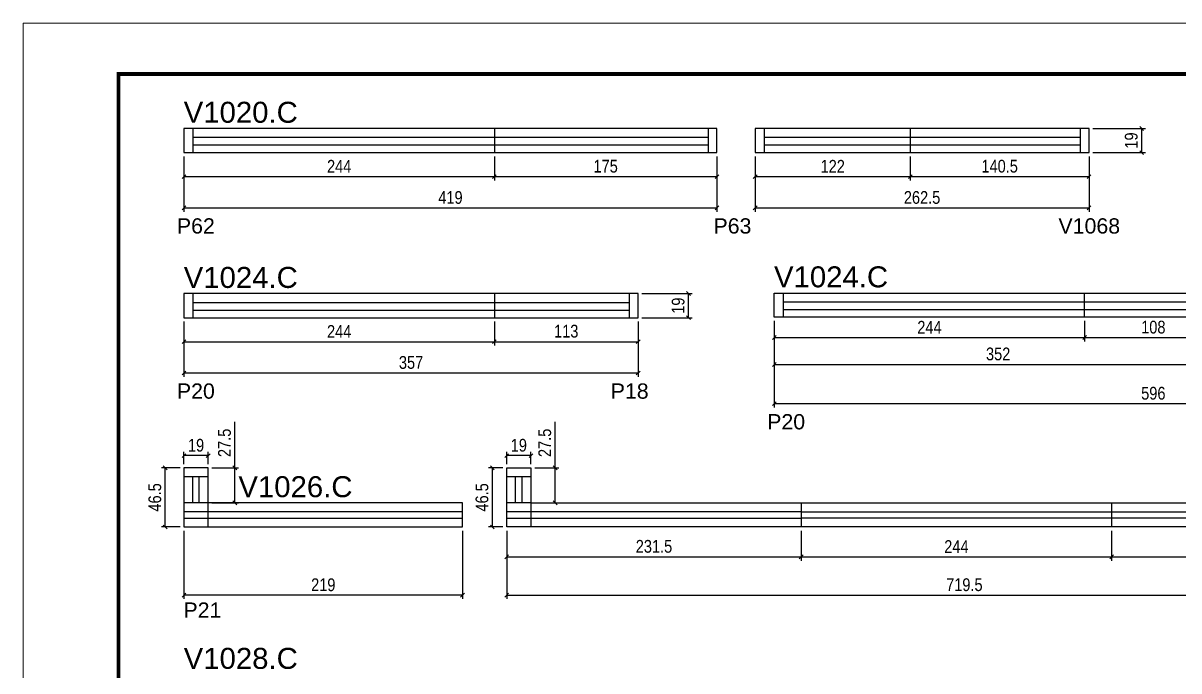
# Model space of a CAD drawing. Extents: x 1959 to 8212, y 239 to 4735.
# Drawn here: x 1959 to 2867, y 1929 to 2438 of the extents above; entities that cross this region are included whole.
import ezdxf

# ---------------------------------------------------------------- set-up
doc = ezdxf.new("R2010")
doc.units = 0
doc.linetypes.add('DASHED', pattern=[0.75, 0.5, -0.25])
for name, color, linetype in [('5', 5, 'Continuous'), ('COTA', 241, 'Continuous'), ('NOMENCLATURA', 7, 'Continuous'), ('Painéis', 200, 'Continuous'), ('SARR_2.2x7', 40, 'Continuous')]:
    doc.layers.add(name, color=color, linetype=linetype)
doc.layers.add('Folhas', color=255, linetype='Continuous', lineweight=9)
doc.layers.add('SARRAFO DE PRESSAO', color=251, linetype='DASHED', lineweight=9)
doc.styles.add('COTA TECNICA', font='techl___.ttf', dxfattribs={"height": 10})
doc.styles.add('COTA TECNICA-50', font='techl___.ttf', dxfattribs={"height": 10})
doc.styles.get("Standard").update_dxf_attribs({"font": 'arial.ttf'})
doc.dimstyles.new('COTA PAINEL-50', dxfattribs={"dimtxt": 10, "dimasz": 3, "dimexe": 3, "dimexo": 3, "dimgap": 3, "dimtad": 1, "dimdec": 1, "dimzin": 12, "dimdsep": 46, "dimtxsty": 'COTA TECNICA-50', "dimblk1": 'OBLIQUE', "dimblk2": 'OBLIQUE', "dimsah": 1, "dimcen": 0.9, "dimclrd": 4, "dimclre": 4, "dimclrt": 240, "dimadec": 1, "dimazin": 3, "dimtfac": 1, "dimtdec": 1, "dimtmove": 0, "dimatfit": 3, "dimfxl": 1, "dimtolj": 1, "dimtzin": 12, "dimarcsym": 0})
doc.dimstyles.new('PAINEL', dxfattribs={"dimtxt": 10, "dimasz": 3, "dimexe": 3, "dimexo": 3, "dimgap": 3, "dimtad": 1, "dimdec": 1, "dimzin": 12, "dimdsep": 46, "dimtxsty": 'COTA TECNICA', "dimblk1": 'OBLIQUE', "dimblk2": 'OBLIQUE', "dimsah": 1, "dimcen": 0.9, "dimclrd": 4, "dimclre": 4, "dimclrt": 240, "dimadec": 1, "dimazin": 3, "dimtfac": 1, "dimtdec": 1, "dimtmove": 0, "dimatfit": 3, "dimfxl": 1, "dimtolj": 1, "dimtzin": 12, "dimarcsym": 0})

# ---------------------------------------------------------------- blocks, each defined once
blk = doc.blocks.new('9999999999')
at = {"layer": 'Folhas'}
blk.add_lwpolyline([(98138.98, 34190.21), (99623.98, 34190.21), (99623.98, 35240.21), (98138.98, 35240.21)], close=True, dxfattribs=at)
at = {"layer": 'Folhas', "color": 30, "const_width": 3}
blk.add_lwpolyline([(98213.98, 34230.21), (99583.98, 34230.21), (99583.98, 35200.21), (98213.98, 35200.21)], close=True, dxfattribs=at)
blk = doc.blocks.new('_Oblique')
at = {"color": 0, "linetype": 'ByBlock', "lineweight": -2}
blk.add_line((-0.5, -0.5), (0.5, 0.5), dxfattribs=at)
blk = doc.blocks.new('*D96')
at = {"layer": 'COTA', "color": 4, "lineweight": -2, "transparency": 16777216}
for p, q in [((2085.23, 2039.04), (2085.23, 1985.48)), ((2304.23, 2039.04), (2304.23, 1985.48)), ((2304.23, 1988.48), (2085.23, 1988.48))]:
    blk.add_line(p, q, dxfattribs=at)
at = {"layer": 'Defpoints', "color": 0, "transparency": 16777216}
for p in [(2085.23, 2042.04), (2304.23, 2042.04), (2085.23, 1988.48)]:
    blk.add_point(p, dxfattribs=at)
at = {"layer": 'COTA', "color": 4, "lineweight": -2, "transparency": 16777216, "xscale": 3, "yscale": 3, "zscale": 3, "rotation": 180}
blk.add_blockref('_Oblique', (2085.23, 1988.48), dxfattribs=at)
at = {"layer": 'COTA', "color": 4, "lineweight": -2, "transparency": 16777216, "xscale": 3, "yscale": 3, "zscale": 3}
blk.add_blockref('_Oblique', (2304.23, 1988.48), dxfattribs=at)
at = {"layer": 'COTA', "color": 240, "transparency": 16777216, "insert": (2194.73, 1996.57), "char_height": 10, "attachment_point": 5, "style": 'COTA TECNICA'}
blk.add_mtext('\\A1;219', dxfattribs=at)
blk = doc.blocks.new('*D97')
at = {"layer": 'COTA', "color": 4, "lineweight": -2, "transparency": 16777216}
for p, q in [((2082.23, 2088.54), (2067.44, 2088.54)), ((2070.44, 2042.04), (2070.44, 2088.54)), ((2082.23, 2042.04), (2067.44, 2042.04))]:
    blk.add_line(p, q, dxfattribs=at)
at = {"layer": 'Defpoints', "color": 0, "transparency": 16777216}
for p in [(2070.44, 2088.54), (2085.23, 2088.54), (2085.23, 2042.04)]:
    blk.add_point(p, dxfattribs=at)
at = {"layer": 'COTA', "color": 4, "lineweight": -2, "transparency": 16777216, "xscale": 3, "yscale": 3, "zscale": 3}
for p, rotation in [((2070.44, 2088.54), 90), ((2070.44, 2042.04), 270)]:
    blk.add_blockref('_Oblique', p, dxfattribs=dict(at, rotation=rotation))
at = {"layer": 'COTA', "color": 240, "transparency": 16777216, "insert": (2062.34, 2065.29), "char_height": 10, "attachment_point": 5, "rotation": 90, "style": 'COTA TECNICA'}
blk.add_mtext('\\A1;46.5', dxfattribs=at)
blk = doc.blocks.new('*D98')
at = {"layer": 'COTA', "color": 4, "lineweight": -2, "transparency": 16777216}
for p, q in [((2338.97, 2039.04), (2338.97, 1985.48)), ((3058.47, 2039.04), (3058.47, 1985.48)), ((2338.97, 1988.48), (3058.47, 1988.48))]:
    blk.add_line(p, q, dxfattribs=at)
at = {"layer": 'Defpoints', "color": 0, "transparency": 16777216}
for p in [(2338.97, 2042.04), (3058.47, 2042.04), (3058.47, 1988.48)]:
    blk.add_point(p, dxfattribs=at)
at = {"layer": 'COTA', "color": 4, "lineweight": -2, "transparency": 16777216, "xscale": 3, "yscale": 3, "zscale": 3, "rotation": 180}
blk.add_blockref('_Oblique', (2338.97, 1988.48), dxfattribs=at)
at = {"layer": 'COTA', "color": 4, "lineweight": -2, "transparency": 16777216, "xscale": 3, "yscale": 3, "zscale": 3}
blk.add_blockref('_Oblique', (3058.47, 1988.48), dxfattribs=at)
at = {"layer": 'COTA', "color": 240, "transparency": 16777216, "insert": (2698.72, 1996.62), "char_height": 10, "attachment_point": 5, "style": 'COTA TECNICA'}
blk.add_mtext('\\A1;719.5', dxfattribs=at)
blk = doc.blocks.new('*D99')
at = {"layer": 'COTA', "color": 4, "lineweight": -2, "transparency": 16777216}
for p, q in [((2085.23, 2091.54), (2085.23, 2101.13)), ((2104.23, 2091.54), (2104.23, 2101.13)), ((2104.23, 2098.13), (2085.23, 2098.13))]:
    blk.add_line(p, q, dxfattribs=at)
at = {"layer": 'Defpoints', "color": 0, "transparency": 16777216}
for p in [(2085.23, 2098.13), (2085.23, 2088.54), (2104.23, 2088.54)]:
    blk.add_point(p, dxfattribs=at)
at = {"layer": 'COTA', "color": 4, "lineweight": -2, "transparency": 16777216, "xscale": 3, "yscale": 3, "zscale": 3, "rotation": 180}
blk.add_blockref('_Oblique', (2085.23, 2098.13), dxfattribs=at)
at = {"layer": 'COTA', "color": 4, "lineweight": -2, "transparency": 16777216, "xscale": 3, "yscale": 3, "zscale": 3}
blk.add_blockref('_Oblique', (2104.23, 2098.13), dxfattribs=at)
at = {"layer": 'COTA', "color": 240, "transparency": 16777216, "insert": (2094.73, 2106.22), "char_height": 10, "attachment_point": 5, "style": 'COTA TECNICA'}
blk.add_mtext('\\A1;19', dxfattribs=at)
blk = doc.blocks.new('*D100')
at = {"layer": 'COTA', "color": 4, "lineweight": -2, "transparency": 16777216}
for p, q in [((2125.21, 2088.54), (2125.21, 2124.8)), ((2107.23, 2088.54), (2128.21, 2088.54)), ((2125.21, 2061.04), (2125.21, 2088.54)), ((2107.23, 2061.04), (2128.21, 2061.04))]:
    blk.add_line(p, q, dxfattribs=at)
at = {"layer": 'Defpoints', "color": 0, "transparency": 16777216}
for p in [(2104.23, 2088.54), (2125.21, 2088.54), (2104.23, 2061.04)]:
    blk.add_point(p, dxfattribs=at)
at = {"layer": 'COTA', "color": 4, "lineweight": -2, "transparency": 16777216, "xscale": 3, "yscale": 3, "zscale": 3}
for p, rotation in [((2125.21, 2088.54), 90), ((2125.21, 2061.04), 270)]:
    blk.add_blockref('_Oblique', p, dxfattribs=dict(at, rotation=rotation))
at = {"layer": 'COTA', "color": 240, "transparency": 16777216, "insert": (2117.11, 2108.17), "char_height": 10, "attachment_point": 5, "rotation": 90, "style": 'COTA TECNICA'}
blk.add_mtext('\\A1;27.5', dxfattribs=at)
blk = doc.blocks.new('*D101')
at = {"layer": 'COTA', "color": 4, "lineweight": -2, "transparency": 16777216}
for p, q in [((2338.97, 2091.54), (2338.97, 2101.13)), ((2357.97, 2091.54), (2357.97, 2101.13)), ((2357.97, 2098.13), (2338.97, 2098.13))]:
    blk.add_line(p, q, dxfattribs=at)
at = {"layer": 'Defpoints', "color": 0, "transparency": 16777216}
for p in [(2338.97, 2098.13), (2338.97, 2088.54), (2357.97, 2088.54)]:
    blk.add_point(p, dxfattribs=at)
at = {"layer": 'COTA', "color": 4, "lineweight": -2, "transparency": 16777216, "xscale": 3, "yscale": 3, "zscale": 3, "rotation": 180}
blk.add_blockref('_Oblique', (2338.97, 2098.13), dxfattribs=at)
at = {"layer": 'COTA', "color": 4, "lineweight": -2, "transparency": 16777216, "xscale": 3, "yscale": 3, "zscale": 3}
blk.add_blockref('_Oblique', (2357.97, 2098.13), dxfattribs=at)
at = {"layer": 'COTA', "color": 240, "transparency": 16777216, "insert": (2348.47, 2106.22), "char_height": 10, "attachment_point": 5, "style": 'COTA TECNICA'}
blk.add_mtext('\\A1;19', dxfattribs=at)
blk = doc.blocks.new('*D102')
at = {"layer": 'COTA', "color": 4, "lineweight": -2, "transparency": 16777216}
for p, q in [((2377.03, 2088.54), (2377.03, 2124.8)), ((2360.97, 2088.54), (2380.03, 2088.54)), ((2377.03, 2061.04), (2377.03, 2088.54)), ((2360.97, 2061.04), (2380.03, 2061.04))]:
    blk.add_line(p, q, dxfattribs=at)
at = {"layer": 'Defpoints', "color": 0, "transparency": 16777216}
for p in [(2357.97, 2088.54), (2377.03, 2088.54), (2357.97, 2061.04)]:
    blk.add_point(p, dxfattribs=at)
at = {"layer": 'COTA', "color": 4, "lineweight": -2, "transparency": 16777216, "xscale": 3, "yscale": 3, "zscale": 3}
for p, rotation in [((2377.03, 2088.54), 90), ((2377.03, 2061.04), 270)]:
    blk.add_blockref('_Oblique', p, dxfattribs=dict(at, rotation=rotation))
at = {"layer": 'COTA', "color": 240, "transparency": 16777216, "insert": (2368.92, 2108.17), "char_height": 10, "attachment_point": 5, "rotation": 90, "style": 'COTA TECNICA'}
blk.add_mtext('\\A1;27.5', dxfattribs=at)
blk = doc.blocks.new('*D103')
at = {"layer": 'COTA', "color": 4, "lineweight": -2, "transparency": 16777216}
for p, q in [((2338.97, 2039.04), (2338.97, 2015.56)), ((2570.47, 2039.04), (2570.47, 2015.56)), ((2338.97, 2018.56), (2570.47, 2018.56))]:
    blk.add_line(p, q, dxfattribs=at)
at = {"layer": 'Defpoints', "color": 0, "transparency": 16777216}
for p in [(2338.97, 2042.04), (2570.47, 2042.04), (2570.47, 2018.56)]:
    blk.add_point(p, dxfattribs=at)
at = {"layer": 'COTA', "color": 4, "lineweight": -2, "transparency": 16777216, "xscale": 3, "yscale": 3, "zscale": 3, "rotation": 180}
blk.add_blockref('_Oblique', (2338.97, 2018.56), dxfattribs=at)
at = {"layer": 'COTA', "color": 4, "lineweight": -2, "transparency": 16777216, "xscale": 3, "yscale": 3, "zscale": 3}
blk.add_blockref('_Oblique', (2570.47, 2018.56), dxfattribs=at)
at = {"layer": 'COTA', "color": 240, "transparency": 16777216, "insert": (2454.72, 2026.77), "char_height": 10, "attachment_point": 5, "style": 'COTA TECNICA'}
blk.add_mtext('\\A1;231.5', dxfattribs=at)
blk = doc.blocks.new('*D104')
at = {"layer": 'COTA', "color": 4, "lineweight": -2, "transparency": 16777216}
for p, q in [((2570.47, 2039.04), (2570.47, 2015.56)), ((2814.47, 2039.04), (2814.47, 2015.56)), ((2570.47, 2018.56), (2814.47, 2018.56))]:
    blk.add_line(p, q, dxfattribs=at)
at = {"layer": 'Defpoints', "color": 0, "transparency": 16777216}
for p in [(2570.47, 2042.04), (2814.47, 2042.04), (2814.47, 2018.56)]:
    blk.add_point(p, dxfattribs=at)
at = {"layer": 'COTA', "color": 4, "lineweight": -2, "transparency": 16777216, "xscale": 3, "yscale": 3, "zscale": 3, "rotation": 180}
blk.add_blockref('_Oblique', (2570.47, 2018.56), dxfattribs=at)
at = {"layer": 'COTA', "color": 4, "lineweight": -2, "transparency": 16777216, "xscale": 3, "yscale": 3, "zscale": 3}
blk.add_blockref('_Oblique', (2814.47, 2018.56), dxfattribs=at)
at = {"layer": 'COTA', "color": 240, "transparency": 16777216, "insert": (2692.47, 2026.63), "char_height": 10, "attachment_point": 5, "style": 'COTA TECNICA'}
blk.add_mtext('\\A1;244', dxfattribs=at)
blk = doc.blocks.new('*D105')
at = {"layer": 'COTA', "color": 4, "lineweight": -2, "transparency": 16777216}
for p, q in [((2814.47, 2039.04), (2814.47, 2015.56)), ((3058.47, 2039.04), (3058.47, 2015.56)), ((2814.47, 2018.56), (3058.47, 2018.56))]:
    blk.add_line(p, q, dxfattribs=at)
at = {"layer": 'Defpoints', "color": 0, "transparency": 16777216}
for p in [(2814.47, 2042.04), (3058.47, 2042.04), (3058.47, 2018.56)]:
    blk.add_point(p, dxfattribs=at)
at = {"layer": 'COTA', "color": 4, "lineweight": -2, "transparency": 16777216, "xscale": 3, "yscale": 3, "zscale": 3, "rotation": 180}
blk.add_blockref('_Oblique', (2814.47, 2018.56), dxfattribs=at)
at = {"layer": 'COTA', "color": 4, "lineweight": -2, "transparency": 16777216, "xscale": 3, "yscale": 3, "zscale": 3}
blk.add_blockref('_Oblique', (3058.47, 2018.56), dxfattribs=at)
at = {"layer": 'COTA', "color": 240, "transparency": 16777216, "insert": (2936.47, 2026.63), "char_height": 10, "attachment_point": 5, "style": 'COTA TECNICA'}
blk.add_mtext('\\A1;244', dxfattribs=at)
blk = doc.blocks.new('*D107')
at = {"layer": 'COTA', "color": 4, "lineweight": -2, "transparency": 16777216}
for p, q in [((2335.97, 2088.54), (2324.64, 2088.54)), ((2327.64, 2088.54), (2327.64, 2042.04)), ((2335.97, 2042.04), (2324.64, 2042.04))]:
    blk.add_line(p, q, dxfattribs=at)
at = {"layer": 'Defpoints', "color": 0, "transparency": 16777216}
for p in [(2338.97, 2088.54), (2327.64, 2042.04), (2338.97, 2042.04)]:
    blk.add_point(p, dxfattribs=at)
at = {"layer": 'COTA', "color": 4, "lineweight": -2, "transparency": 16777216, "xscale": 3, "yscale": 3, "zscale": 3}
for p, rotation in [((2327.64, 2088.54), 90), ((2327.64, 2042.04), 270)]:
    blk.add_blockref('_Oblique', p, dxfattribs=dict(at, rotation=rotation))
at = {"layer": 'COTA', "color": 240, "transparency": 16777216, "insert": (2319.53, 2065.29), "char_height": 10, "attachment_point": 5, "rotation": 90, "style": 'COTA TECNICA'}
blk.add_mtext('\\A1;46.5', dxfattribs=at)
blk = doc.blocks.new('*D269')
at = {"layer": 'COTA', "color": 4, "linetype": 'ByBlock', "lineweight": -2, "transparency": 16777216}
for p, q in [((2085.23, 2333.3), (2085.23, 2289.87)), ((2504.23, 2333.3), (2504.23, 2289.87)), ((2085.23, 2292.87), (2504.23, 2292.87))]:
    blk.add_line(p, q, dxfattribs=at)
at = {"layer": 'Defpoints', "color": 0, "linetype": 'ByBlock', "transparency": 16777216}
for p in [(2085.23, 2336.3), (2504.23, 2336.3), (2504.23, 2292.87)]:
    blk.add_point(p, dxfattribs=at)
at = {"layer": 'COTA', "color": 4, "linetype": 'ByBlock', "lineweight": -2, "transparency": 16777216, "xscale": 3, "yscale": 3, "zscale": 3, "rotation": 180}
blk.add_blockref('_Oblique', (2085.23, 2292.87), dxfattribs=at)
at = {"layer": 'COTA', "color": 4, "linetype": 'ByBlock', "lineweight": -2, "transparency": 16777216, "xscale": 3, "yscale": 3, "zscale": 3}
blk.add_blockref('_Oblique', (2504.23, 2292.87), dxfattribs=at)
at = {"layer": 'COTA', "color": 240, "linetype": 'ByBlock', "transparency": 16777216, "insert": (2294.73, 2300.97), "char_height": 10, "attachment_point": 5, "style": 'COTA TECNICA-50'}
blk.add_mtext('\\A1;419', dxfattribs=at)
blk = doc.blocks.new('*D270')
at = {"layer": 'COTA', "color": 4, "lineweight": -2, "transparency": 16777216}
for p, q in [((2085.23, 2333.3), (2085.23, 2314.45)), ((2329.23, 2333.3), (2329.23, 2314.45)), ((2085.23, 2317.45), (2329.23, 2317.45))]:
    blk.add_line(p, q, dxfattribs=at)
at = {"layer": 'Defpoints', "color": 0, "transparency": 16777216}
for p in [(2085.23, 2336.3), (2329.23, 2336.3), (2329.23, 2317.45)]:
    blk.add_point(p, dxfattribs=at)
at = {"layer": 'COTA', "color": 4, "lineweight": -2, "transparency": 16777216, "xscale": 3, "yscale": 3, "zscale": 3, "rotation": 180}
blk.add_blockref('_Oblique', (2085.23, 2317.45), dxfattribs=at)
at = {"layer": 'COTA', "color": 4, "lineweight": -2, "transparency": 16777216, "xscale": 3, "yscale": 3, "zscale": 3}
blk.add_blockref('_Oblique', (2329.23, 2317.45), dxfattribs=at)
at = {"layer": 'COTA', "color": 240, "transparency": 16777216, "insert": (2207.23, 2325.53), "char_height": 10, "attachment_point": 5, "style": 'COTA TECNICA'}
blk.add_mtext('\\A1;244', dxfattribs=at)
blk = doc.blocks.new('*D271')
at = {"layer": 'COTA', "color": 4, "lineweight": -2, "transparency": 16777216}
for p, q in [((2329.23, 2333.3), (2329.23, 2314.45)), ((2504.23, 2333.3), (2504.23, 2314.45)), ((2329.23, 2317.45), (2504.23, 2317.45))]:
    blk.add_line(p, q, dxfattribs=at)
at = {"layer": 'Defpoints', "color": 0, "transparency": 16777216}
for p in [(2329.23, 2336.3), (2504.23, 2336.3), (2504.23, 2317.45)]:
    blk.add_point(p, dxfattribs=at)
at = {"layer": 'COTA', "color": 4, "lineweight": -2, "transparency": 16777216, "xscale": 3, "yscale": 3, "zscale": 3, "rotation": 180}
blk.add_blockref('_Oblique', (2329.23, 2317.45), dxfattribs=at)
at = {"layer": 'COTA', "color": 4, "lineweight": -2, "transparency": 16777216, "xscale": 3, "yscale": 3, "zscale": 3}
blk.add_blockref('_Oblique', (2504.23, 2317.45), dxfattribs=at)
at = {"layer": 'COTA', "color": 240, "transparency": 16777216, "insert": (2416.73, 2325.56), "char_height": 10, "attachment_point": 5, "style": 'COTA TECNICA'}
blk.add_mtext('\\A1;175', dxfattribs=at)
blk = doc.blocks.new('*D266')
at = {"layer": 'COTA', "color": 4, "linetype": 'ByBlock', "lineweight": -2, "transparency": 16777216}
for p, q in [((2534.23, 2333.3), (2534.23, 2289.87)), ((2796.73, 2333.3), (2796.73, 2289.87)), ((2534.23, 2292.87), (2796.73, 2292.87))]:
    blk.add_line(p, q, dxfattribs=at)
at = {"layer": 'Defpoints', "color": 0, "linetype": 'ByBlock', "transparency": 16777216}
for p in [(2534.23, 2336.3), (2796.73, 2336.3), (2796.73, 2292.87)]:
    blk.add_point(p, dxfattribs=at)
at = {"layer": 'COTA', "color": 4, "linetype": 'ByBlock', "lineweight": -2, "transparency": 16777216, "xscale": 3, "yscale": 3, "zscale": 3, "rotation": 180}
blk.add_blockref('_Oblique', (2534.23, 2292.87), dxfattribs=at)
at = {"layer": 'COTA', "color": 4, "linetype": 'ByBlock', "lineweight": -2, "transparency": 16777216, "xscale": 3, "yscale": 3, "zscale": 3}
blk.add_blockref('_Oblique', (2796.73, 2292.87), dxfattribs=at)
at = {"layer": 'COTA', "color": 240, "linetype": 'ByBlock', "transparency": 16777216, "insert": (2665.48, 2300.98), "char_height": 10, "attachment_point": 5, "style": 'COTA TECNICA-50'}
blk.add_mtext('\\A1;262.5', dxfattribs=at)
blk = doc.blocks.new('*D267')
at = {"layer": 'COTA', "color": 4, "lineweight": -2, "transparency": 16777216}
for p, q in [((2534.23, 2333.3), (2534.23, 2314.45)), ((2656.23, 2333.3), (2656.23, 2314.45)), ((2534.23, 2317.45), (2656.23, 2317.45))]:
    blk.add_line(p, q, dxfattribs=at)
at = {"layer": 'Defpoints', "color": 0, "transparency": 16777216}
for p in [(2534.23, 2336.3), (2656.23, 2336.3), (2656.23, 2317.45)]:
    blk.add_point(p, dxfattribs=at)
at = {"layer": 'COTA', "color": 4, "lineweight": -2, "transparency": 16777216, "xscale": 3, "yscale": 3, "zscale": 3, "rotation": 180}
blk.add_blockref('_Oblique', (2534.23, 2317.45), dxfattribs=at)
at = {"layer": 'COTA', "color": 4, "lineweight": -2, "transparency": 16777216, "xscale": 3, "yscale": 3, "zscale": 3}
blk.add_blockref('_Oblique', (2656.23, 2317.45), dxfattribs=at)
at = {"layer": 'COTA', "color": 240, "transparency": 16777216, "insert": (2595.23, 2325.51), "char_height": 10, "attachment_point": 5, "style": 'COTA TECNICA'}
blk.add_mtext('\\A1;122', dxfattribs=at)
blk = doc.blocks.new('*D268')
at = {"layer": 'COTA', "color": 4, "lineweight": -2, "transparency": 16777216}
for p, q in [((2656.23, 2333.3), (2656.23, 2314.45)), ((2796.73, 2333.3), (2796.73, 2314.45)), ((2656.23, 2317.45), (2796.73, 2317.45))]:
    blk.add_line(p, q, dxfattribs=at)
at = {"layer": 'Defpoints', "color": 0, "transparency": 16777216}
for p in [(2656.23, 2336.3), (2796.73, 2336.3), (2796.73, 2317.45)]:
    blk.add_point(p, dxfattribs=at)
at = {"layer": 'COTA', "color": 4, "lineweight": -2, "transparency": 16777216, "xscale": 3, "yscale": 3, "zscale": 3, "rotation": 180}
blk.add_blockref('_Oblique', (2656.23, 2317.45), dxfattribs=at)
at = {"layer": 'COTA', "color": 4, "lineweight": -2, "transparency": 16777216, "xscale": 3, "yscale": 3, "zscale": 3}
blk.add_blockref('_Oblique', (2796.73, 2317.45), dxfattribs=at)
at = {"layer": 'COTA', "color": 240, "transparency": 16777216, "insert": (2726.48, 2325.56), "char_height": 10, "attachment_point": 5, "style": 'COTA TECNICA'}
blk.add_mtext('\\A1;140.5', dxfattribs=at)
blk = doc.blocks.new('*D265')
at = {"layer": 'COTA', "color": 4, "lineweight": -2, "transparency": 16777216}
for p, q in [((2799.73, 2355.3), (2841.05, 2355.3)), ((2838.05, 2355.3), (2838.05, 2336.3)), ((2799.73, 2336.3), (2841.05, 2336.3))]:
    blk.add_line(p, q, dxfattribs=at)
at = {"layer": 'Defpoints', "color": 0, "transparency": 16777216}
for p in [(2796.73, 2355.3), (2796.73, 2336.3), (2838.05, 2336.3)]:
    blk.add_point(p, dxfattribs=at)
at = {"layer": 'COTA', "color": 4, "lineweight": -2, "transparency": 16777216, "xscale": 3, "yscale": 3, "zscale": 3}
for p, rotation in [((2838.05, 2355.3), 90), ((2838.05, 2336.3), 270)]:
    blk.add_blockref('_Oblique', p, dxfattribs=dict(at, rotation=rotation))
at = {"layer": 'COTA', "color": 240, "transparency": 16777216, "insert": (2829.96, 2345.8), "char_height": 10, "attachment_point": 5, "rotation": 90, "style": 'COTA TECNICA'}
blk.add_mtext('\\A1;19', dxfattribs=at)
blk = doc.blocks.new('*D274')
at = {"layer": 'COTA', "color": 4, "linetype": 'ByBlock', "lineweight": -2, "transparency": 16777216}
for p, q in [((2085.23, 2203.5), (2085.23, 2160.08)), ((2442.23, 2203.5), (2442.23, 2160.08)), ((2085.23, 2163.08), (2442.23, 2163.08))]:
    blk.add_line(p, q, dxfattribs=at)
at = {"layer": 'Defpoints', "color": 0, "linetype": 'ByBlock', "transparency": 16777216}
for p in [(2085.23, 2206.5), (2442.23, 2206.5), (2442.23, 2163.08)]:
    blk.add_point(p, dxfattribs=at)
at = {"layer": 'COTA', "color": 4, "linetype": 'ByBlock', "lineweight": -2, "transparency": 16777216, "xscale": 3, "yscale": 3, "zscale": 3, "rotation": 180}
blk.add_blockref('_Oblique', (2085.23, 2163.08), dxfattribs=at)
at = {"layer": 'COTA', "color": 4, "linetype": 'ByBlock', "lineweight": -2, "transparency": 16777216, "xscale": 3, "yscale": 3, "zscale": 3}
blk.add_blockref('_Oblique', (2442.23, 2163.08), dxfattribs=at)
at = {"layer": 'COTA', "color": 240, "linetype": 'ByBlock', "transparency": 16777216, "insert": (2263.73, 2171.3), "char_height": 10, "attachment_point": 5, "style": 'COTA TECNICA-50'}
blk.add_mtext('\\A1;357', dxfattribs=at)
blk = doc.blocks.new('*D275')
at = {"layer": 'COTA', "color": 4, "lineweight": -2, "transparency": 16777216}
for p, q in [((2085.23, 2203.5), (2085.23, 2184.66)), ((2329.23, 2203.5), (2329.23, 2184.66)), ((2085.23, 2187.66), (2329.23, 2187.66))]:
    blk.add_line(p, q, dxfattribs=at)
at = {"layer": 'Defpoints', "color": 0, "transparency": 16777216}
for p in [(2085.23, 2206.5), (2329.23, 2206.5), (2329.23, 2187.66)]:
    blk.add_point(p, dxfattribs=at)
at = {"layer": 'COTA', "color": 4, "lineweight": -2, "transparency": 16777216, "xscale": 3, "yscale": 3, "zscale": 3, "rotation": 180}
blk.add_blockref('_Oblique', (2085.23, 2187.66), dxfattribs=at)
at = {"layer": 'COTA', "color": 4, "lineweight": -2, "transparency": 16777216, "xscale": 3, "yscale": 3, "zscale": 3}
blk.add_blockref('_Oblique', (2329.23, 2187.66), dxfattribs=at)
at = {"layer": 'COTA', "color": 240, "transparency": 16777216, "insert": (2207.23, 2195.73), "char_height": 10, "attachment_point": 5, "style": 'COTA TECNICA'}
blk.add_mtext('\\A1;244', dxfattribs=at)
blk = doc.blocks.new('*D276')
at = {"layer": 'COTA', "color": 4, "lineweight": -2, "transparency": 16777216}
for p, q in [((2329.23, 2203.5), (2329.23, 2184.66)), ((2442.23, 2203.5), (2442.23, 2184.66)), ((2329.23, 2187.66), (2442.23, 2187.66))]:
    blk.add_line(p, q, dxfattribs=at)
at = {"layer": 'Defpoints', "color": 0, "transparency": 16777216}
for p in [(2329.23, 2206.5), (2442.23, 2206.5), (2442.23, 2187.66)]:
    blk.add_point(p, dxfattribs=at)
at = {"layer": 'COTA', "color": 4, "lineweight": -2, "transparency": 16777216, "xscale": 3, "yscale": 3, "zscale": 3, "rotation": 180}
blk.add_blockref('_Oblique', (2329.23, 2187.66), dxfattribs=at)
at = {"layer": 'COTA', "color": 4, "lineweight": -2, "transparency": 16777216, "xscale": 3, "yscale": 3, "zscale": 3}
blk.add_blockref('_Oblique', (2442.23, 2187.66), dxfattribs=at)
at = {"layer": 'COTA', "color": 240, "transparency": 16777216, "insert": (2385.73, 2195.88), "char_height": 10, "attachment_point": 5, "style": 'COTA TECNICA'}
blk.add_mtext('\\A1;113', dxfattribs=at)
blk = doc.blocks.new('*D277')
at = {"layer": 'COTA', "color": 4, "lineweight": -2, "transparency": 16777216}
for p, q in [((2445.23, 2225.5), (2484.8, 2225.5)), ((2481.8, 2206.5), (2481.8, 2225.5)), ((2445.23, 2206.5), (2484.8, 2206.5))]:
    blk.add_line(p, q, dxfattribs=at)
at = {"layer": 'Defpoints', "color": 0, "transparency": 16777216}
for p in [(2442.23, 2225.5), (2481.8, 2225.5), (2442.23, 2206.5)]:
    blk.add_point(p, dxfattribs=at)
at = {"layer": 'COTA', "color": 4, "lineweight": -2, "transparency": 16777216, "xscale": 3, "yscale": 3, "zscale": 3}
for p, rotation in [((2481.8, 2225.5), 90), ((2481.8, 2206.5), 270)]:
    blk.add_blockref('_Oblique', p, dxfattribs=dict(at, rotation=rotation))
at = {"layer": 'COTA', "color": 240, "transparency": 16777216, "insert": (2473.72, 2216), "char_height": 10, "attachment_point": 5, "rotation": 90, "style": 'COTA TECNICA'}
blk.add_mtext('\\A1;19', dxfattribs=at)
blk = doc.blocks.new('*D278')
at = {"layer": 'COTA', "color": 4, "lineweight": -2, "transparency": 16777216}
for p, q in [((2549.28, 2203.95), (2549.28, 2135.96)), ((3145.28, 2203.95), (3145.28, 2135.96)), ((3145.28, 2138.96), (2549.28, 2138.96))]:
    blk.add_line(p, q, dxfattribs=at)
at = {"layer": 'Defpoints', "color": 0, "transparency": 16777216}
for p in [(2549.28, 2206.95), (3145.28, 2206.95), (2549.28, 2138.96)]:
    blk.add_point(p, dxfattribs=at)
at = {"layer": 'COTA', "color": 4, "lineweight": -2, "transparency": 16777216, "xscale": 3, "yscale": 3, "zscale": 3, "rotation": 180}
blk.add_blockref('_Oblique', (2549.28, 2138.96), dxfattribs=at)
at = {"layer": 'COTA', "color": 4, "lineweight": -2, "transparency": 16777216, "xscale": 3, "yscale": 3, "zscale": 3}
blk.add_blockref('_Oblique', (3145.28, 2138.96), dxfattribs=at)
at = {"layer": 'COTA', "color": 240, "transparency": 16777216, "insert": (2847.28, 2147.1), "char_height": 10, "attachment_point": 5, "style": 'COTA TECNICA'}
blk.add_mtext('\\A1;596', dxfattribs=at)
blk = doc.blocks.new('*D279')
at = {"layer": 'COTA', "color": 4, "lineweight": -2, "transparency": 16777216}
for p, q in [((2549.28, 2203.95), (2549.28, 2166.76)), ((2901.28, 2203.95), (2901.28, 2166.76)), ((2549.28, 2169.76), (2901.28, 2169.76))]:
    blk.add_line(p, q, dxfattribs=at)
at = {"layer": 'Defpoints', "color": 0, "transparency": 16777216}
for p in [(2549.28, 2206.95), (2901.28, 2206.95), (2901.28, 2169.76)]:
    blk.add_point(p, dxfattribs=at)
at = {"layer": 'COTA', "color": 4, "lineweight": -2, "transparency": 16777216, "xscale": 3, "yscale": 3, "zscale": 3, "rotation": 180}
blk.add_blockref('_Oblique', (2549.28, 2169.76), dxfattribs=at)
at = {"layer": 'COTA', "color": 4, "lineweight": -2, "transparency": 16777216, "xscale": 3, "yscale": 3, "zscale": 3}
blk.add_blockref('_Oblique', (2901.28, 2169.76), dxfattribs=at)
at = {"layer": 'COTA', "color": 240, "transparency": 16777216, "insert": (2725.28, 2177.98), "char_height": 10, "attachment_point": 5, "style": 'COTA TECNICA'}
blk.add_mtext('\\A1;352', dxfattribs=at)
blk = doc.blocks.new('*D281')
at = {"layer": 'COTA', "color": 4, "lineweight": -2, "transparency": 16777216}
for p, q in [((2549.28, 2203.95), (2549.28, 2187.94)), ((2793.28, 2203.95), (2793.28, 2187.94)), ((2549.28, 2190.94), (2793.28, 2190.94))]:
    blk.add_line(p, q, dxfattribs=at)
at = {"layer": 'Defpoints', "color": 0, "transparency": 16777216}
for p in [(2549.28, 2206.95), (2793.28, 2206.95), (2793.28, 2190.94)]:
    blk.add_point(p, dxfattribs=at)
at = {"layer": 'COTA', "color": 4, "lineweight": -2, "transparency": 16777216, "xscale": 3, "yscale": 3, "zscale": 3, "rotation": 180}
blk.add_blockref('_Oblique', (2549.28, 2190.94), dxfattribs=at)
at = {"layer": 'COTA', "color": 4, "lineweight": -2, "transparency": 16777216, "xscale": 3, "yscale": 3, "zscale": 3}
blk.add_blockref('_Oblique', (2793.28, 2190.94), dxfattribs=at)
at = {"layer": 'COTA', "color": 240, "transparency": 16777216, "insert": (2671.28, 2199.01), "char_height": 10, "attachment_point": 5, "style": 'COTA TECNICA'}
blk.add_mtext('\\A1;244', dxfattribs=at)
blk = doc.blocks.new('*D282')
at = {"layer": 'COTA', "color": 4, "lineweight": -2, "transparency": 16777216}
for p, q in [((2793.28, 2203.95), (2793.28, 2187.94)), ((2901.28, 2203.95), (2901.28, 2187.94)), ((2793.28, 2190.94), (2901.28, 2190.94))]:
    blk.add_line(p, q, dxfattribs=at)
at = {"layer": 'Defpoints', "color": 0, "transparency": 16777216}
for p in [(2793.28, 2206.95), (2901.28, 2206.95), (2901.28, 2190.94)]:
    blk.add_point(p, dxfattribs=at)
at = {"layer": 'COTA', "color": 4, "lineweight": -2, "transparency": 16777216, "xscale": 3, "yscale": 3, "zscale": 3, "rotation": 180}
blk.add_blockref('_Oblique', (2793.28, 2190.94), dxfattribs=at)
at = {"layer": 'COTA', "color": 4, "lineweight": -2, "transparency": 16777216, "xscale": 3, "yscale": 3, "zscale": 3}
blk.add_blockref('_Oblique', (2901.28, 2190.94), dxfattribs=at)
at = {"layer": 'COTA', "color": 240, "transparency": 16777216, "insert": (2847.28, 2199.06), "char_height": 10, "attachment_point": 5, "style": 'COTA TECNICA'}
blk.add_mtext('\\A1;108', dxfattribs=at)

msp = doc.modelspace()

# ---------------------------------------------------------------- linework, layer by layer
at = {"layer": 'COTA'}
for p, q in [((2104.23, 2061.04), (2085.23, 2061.04)), ((2357.97, 2061.04), (2338.97, 2061.04))]:
    msp.add_line(p, q, dxfattribs=at)
at = {"layer": 'Painéis', "linetype": 'ByBlock'}
for p, q in [((2329.23, 2355.3), (2329.23, 2336.3)), ((2656.23, 2355.3), (2656.23, 2336.3)), ((2329.23, 2225.5), (2329.23, 2206.5)), ((2085.23, 2088.54), (2085.23, 2042.04)), ((2104.23, 2088.54), (2085.23, 2088.54)), ((2104.23, 2042.04), (2104.23, 2088.54)), ((2338.97, 2088.54), (2357.97, 2088.54)), ((2338.97, 2042.04), (2338.97, 2088.54)), ((2357.97, 2088.54), (2357.97, 2042.04)), ((2304.23, 2061.04), (2104.23, 2061.04)), ((2304.23, 2042.04), (2304.23, 2061.04)), ((2357.97, 2061.04), (3058.47, 2061.04)), ((2570.47, 2061.04), (2570.47, 2042.04)), ((2814.47, 2061.04), (2814.47, 2042.04)), ((2085.23, 2042.04), (2304.23, 2042.04)), ((3058.47, 2042.04), (2338.97, 2042.04))]:
    msp.add_line(p, q, dxfattribs=at)
at = {"layer": 'Painéis'}
for p, q in [((2549.28, 2206.95), (2549.28, 2225.95)), ((2549.28, 2225.95), (3126.28, 2225.95)), ((2793.28, 2206.95), (2793.28, 2225.95)), ((3145.28, 2206.95), (2549.28, 2206.95))]:
    msp.add_line(p, q, dxfattribs=at)
at = {"layer": 'Painéis', "linetype": 'ByBlock'}
for points in [[(2085.23, 2355.3), (2085.23, 2336.3), (2504.23, 2336.3), (2504.23, 2355.3)], [(2534.23, 2355.3), (2534.23, 2336.3), (2796.73, 2336.3), (2796.73, 2355.3)], [(2085.23, 2225.5), (2085.23, 2206.5), (2442.23, 2206.5), (2442.23, 2225.5)]]:
    msp.add_lwpolyline(points, close=True, dxfattribs=at)
at = {"layer": 'SARR_2.2x7', "linetype": 'Continuous'}
for p, q in [((2092.23, 2355.3), (2092.23, 2336.3)), ((2497.23, 2355.3), (2497.23, 2336.3)), ((2541.23, 2355.3), (2541.23, 2336.3)), ((2789.73, 2355.3), (2789.73, 2336.3)), ((2092.23, 2348.3), (2329.23, 2348.3)), ((2329.23, 2348.3), (2497.23, 2348.3)), ((2541.23, 2348.3), (2789.73, 2348.3)), ((2092.23, 2342.3), (2329.23, 2342.3)), ((2329.23, 2342.3), (2497.23, 2342.3)), ((2541.23, 2342.3), (2789.73, 2342.3)), ((2092.23, 2225.5), (2092.23, 2206.5)), ((2092.23, 2218.5), (2329.23, 2218.5)), ((2329.23, 2218.5), (2435.23, 2218.5)), ((2435.23, 2225.5), (2435.23, 2206.5)), ((2556.28, 2225.95), (2556.28, 2206.95)), ((2556.28, 2218.95), (2901.28, 2218.95)), ((2092.23, 2212.5), (2329.23, 2212.5)), ((2329.23, 2212.5), (2435.23, 2212.5)), ((2556.28, 2212.95), (2901.28, 2212.95)), ((2104.23, 2081.54), (2085.23, 2081.54)), ((2092.23, 2061.04), (2092.23, 2081.54)), ((2097.23, 2061.04), (2097.23, 2081.54)), ((2357.97, 2081.54), (2338.97, 2081.54)), ((2345.97, 2061.04), (2345.97, 2081.54)), ((2350.97, 2061.04), (2350.97, 2081.54)), ((2304.23, 2054.04), (2085.23, 2054.04)), ((2570.47, 2054.04), (2338.97, 2054.04)), ((2570.47, 2054.04), (2814.47, 2054.04)), ((2814.47, 2054.04), (3051.47, 2054.04)), ((2085.23, 2049.04), (2304.23, 2049.04)), ((2338.97, 2049.04), (2570.47, 2049.04)), ((2814.47, 2049.04), (2570.47, 2049.04)), ((3051.47, 2049.04), (2814.47, 2049.04))]:
    msp.add_line(p, q, dxfattribs=at)

# ---------------------------------------------------------------- block references
at = {"layer": 'SARRAFO DE PRESSAO', "color": 6, "linetype": 'ByBlock'}
msp.add_blockref('9999999999', (-96180.21, -32802.14), dxfattribs=at)

# ---------------------------------------------------------------- texts
at = {"layer": '5', "linetype": 'Continuous'}
for s, rotation, p in [('P62', 359.99996, (2079.65, 2272.67)), ('P63', 359.99996, (2501.49, 2272.67)), ('V1068', 359.99996, (2772.69, 2272.67)), ('P20', 359.99996, (2079.65, 2142.88)), ('P18', 359.99996, (2420.72, 2142.88)), ('P20', 359.99996, (2543.71, 2118.76)), ('P21', 0.00004, (2084.82, 1970.73))]:
    msp.add_text(s, height=12, rotation=rotation, dxfattribs=at).set_placement(p)
at = {"layer": 'NOMENCLATURA', "linetype": 'Continuous'}
for s, p in [('V1020.C', (2085.02, 2359.74)), ('V1024.C', (2085.02, 2229.94)), ('V1024.C', (2549.08, 2230.39)), ('V1026.C', (2128.01, 2065.47)), ('V1028.C', (2085.02, 1930.54))]:
    msp.add_text(s, height=16.5, dxfattribs=at).set_placement(p)

# ---------------------------------------------------------------- dimensions: what is measured, and where the dimension line sits
at = {"layer": 'COTA'}
for base, p1, p2, picture, middle in [((2838.05, 2336.3), (2796.73, 2355.3), (2796.73, 2336.3), '*D265', (2829.96, 2345.8)), ((2481.8, 2225.5), (2442.23, 2206.5), (2442.23, 2225.5), '*D277', (2473.72, 2216)), ((2125.21, 2088.54), (2104.23, 2061.04), (2104.23, 2088.54), '*D100', (2117.11, 2108.17)), ((2377.03, 2088.54), (2357.97, 2061.04), (2357.97, 2088.54), '*D102', (2368.92, 2108.17)), ((2070.44, 2088.54), (2085.23, 2042.04), (2085.23, 2088.54), '*D97', (2062.34, 2065.29)), ((2327.64, 2042.04), (2338.97, 2088.54), (2338.97, 2042.04), '*D107', (2319.53, 2065.29))]:
    dim = msp.add_linear_dim(base=base, p1=p1, p2=p2, angle=90, dimstyle='PAINEL', dxfattribs=at)
    dim.commit()
    dim.dimension.update_dxf_attribs({"geometry": picture, "text_midpoint": middle})
at = {"layer": 'COTA', "color": 1, "linetype": 'ByBlock'}
for base, p1, p2, picture, middle in [((2504.23, 2292.87), (2085.23, 2336.3), (2504.23, 2336.3), '*D269', (2294.73, 2300.97)), ((2796.73, 2292.87), (2534.23, 2336.3), (2796.73, 2336.3), '*D266', (2665.48, 2300.98)), ((2442.23, 2163.08), (2085.23, 2206.5), (2442.23, 2206.5), '*D274', (2263.73, 2171.3))]:
    dim = msp.add_linear_dim(base=base, p1=p1, p2=p2, dimstyle='COTA PAINEL-50', override={"dimarcsym": 1}, dxfattribs=at)
    dim.commit()
    dim.dimension.update_dxf_attribs({"geometry": picture, "text_midpoint": middle})
at = {"layer": 'COTA'}
for base, p1, p2, picture, middle in [((2329.23, 2317.45), (2085.23, 2336.3), (2329.23, 2336.3), '*D270', (2207.23, 2325.53)), ((2656.23, 2317.45), (2534.23, 2336.3), (2656.23, 2336.3), '*D267', (2595.23, 2325.51)), ((2329.23, 2187.66), (2085.23, 2206.5), (2329.23, 2206.5), '*D275', (2207.23, 2195.73)), ((2549.28, 2138.96), (3145.28, 2206.95), (2549.28, 2206.95), '*D278', (2847.28, 2147.1)), ((2901.28, 2169.76), (2549.28, 2206.95), (2901.28, 2206.95), '*D279', (2725.28, 2177.98)), ((2793.28, 2190.94), (2549.28, 2206.95), (2793.28, 2206.95), '*D281', (2671.28, 2199.01)), ((2085.23, 2098.13), (2104.23, 2088.54), (2085.23, 2088.54), '*D99', (2094.73, 2106.22)), ((2338.97, 2098.13), (2357.97, 2088.54), (2338.97, 2088.54), '*D101', (2348.47, 2106.22)), ((2085.23, 1988.48), (2304.23, 2042.04), (2085.23, 2042.04), '*D96', (2194.73, 1996.57)), ((3058.47, 1988.48), (2338.97, 2042.04), (3058.47, 2042.04), '*D98', (2698.72, 1996.62)), ((2570.47, 2018.56), (2338.97, 2042.04), (2570.47, 2042.04), '*D103', (2454.72, 2026.77))]:
    dim = msp.add_linear_dim(base=base, p1=p1, p2=p2, dimstyle='PAINEL', dxfattribs=at)
    dim.commit()
    dim.dimension.update_dxf_attribs({"geometry": picture, "text_midpoint": middle})
for base, p1, p2, picture, middle in [((2504.23, 2317.45), (2329.23, 2336.3), (2504.23, 2336.3), '*D271', (2416.73, 2325.56)), ((2796.73, 2317.45), (2656.23, 2336.3), (2796.73, 2336.3), '*D268', (2726.48, 2325.56)), ((2442.23, 2187.66), (2329.23, 2206.5), (2442.23, 2206.5), '*D276', (2385.73, 2195.88)), ((2901.28, 2190.94), (2793.28, 2206.95), (2901.28, 2206.95), '*D282', (2847.28, 2199.06)), ((2814.47, 2018.56), (2570.47, 2042.04), (2814.47, 2042.04), '*D104', (2692.47, 2026.63)), ((3058.47, 2018.56), (2814.47, 2042.04), (3058.47, 2042.04), '*D105', (2936.47, 2026.63))]:
    dim = msp.add_linear_dim(base=base, p1=p1, p2=p2, dimstyle='PAINEL', override={"dimtmove": 1}, dxfattribs=at)
    dim.commit()
    dim.dimension.update_dxf_attribs({"geometry": picture, "text_midpoint": middle})

doc.saveas('drawing.dxf')
